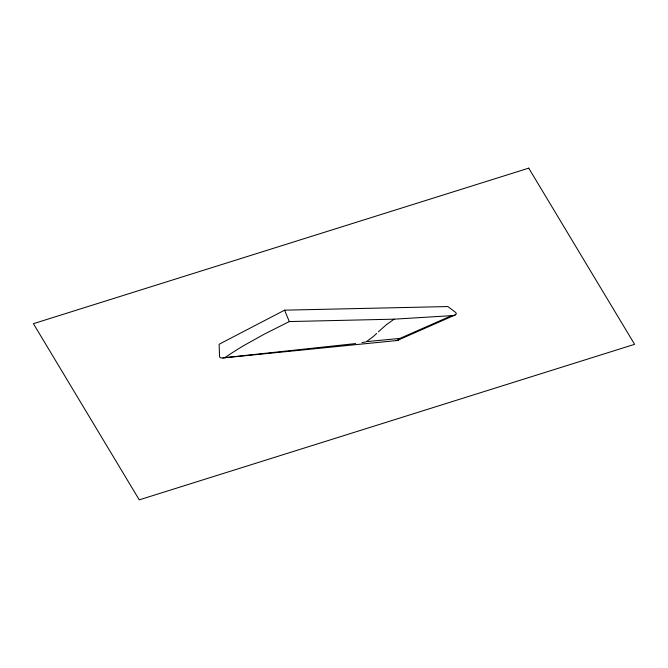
<?xml version="1.0" encoding="UTF-8"?>
<svg xmlns="http://www.w3.org/2000/svg" width="668" height="668" viewBox="0 0 668 668"><rect width="100%" height="100%" fill="white"/><g stroke="black" fill="none" stroke-linecap="round" stroke-linejoin="round"><path stroke-width="1" d="M378.38 331.829L386.154 324.848L394.12 319.17L451.56 315.663C453.28 315.78 458.215 314.711 455.626 312.415L448.028 306.687A4.467 1.319 -16.1 0 0 447.46 306.562L284.601 310.169L219.605 343.995A3.808 1.127 -16.1 0 0 219.129 344.379L219.563 356.796L220.382 357.756L222.11 358.031L396.224 340.605A1.545 0.459 -16.1 0 0 397.068 340.396L400.007 338.392L451.56 315.663M376.685 333.449L373.688 336.163A84.293 24.925 -16.1 0 1 366.298 341.657M222.903 357.981A5.586 1.653 -16.1 0 0 224.832 357.647L230.493 353.873A257.982 76.286 -16.1 0 1 244.171 345.356L264.186 334.209L289.294 321.567L394.12 319.17M455.292 314.929L398.328 340.004L399.773 338.768A16.608 4.91 -16.1 0 0 400.007 338.392L366.314 341.657M365.404 341.983L361.972 342.659M355.727 343.569L224.832 357.647M284.601 310.169L289.294 321.567M397.118 340.421A2.639 0.777 -16.1 0 1 395.949 340.638M398.303 340.012A2.689 0.793 -16.1 0 1 397.535 340.296M528.73 168.144L33.4 323.679L139.27 499.856L634.6 344.321L528.73 168.144"/></g></svg>
